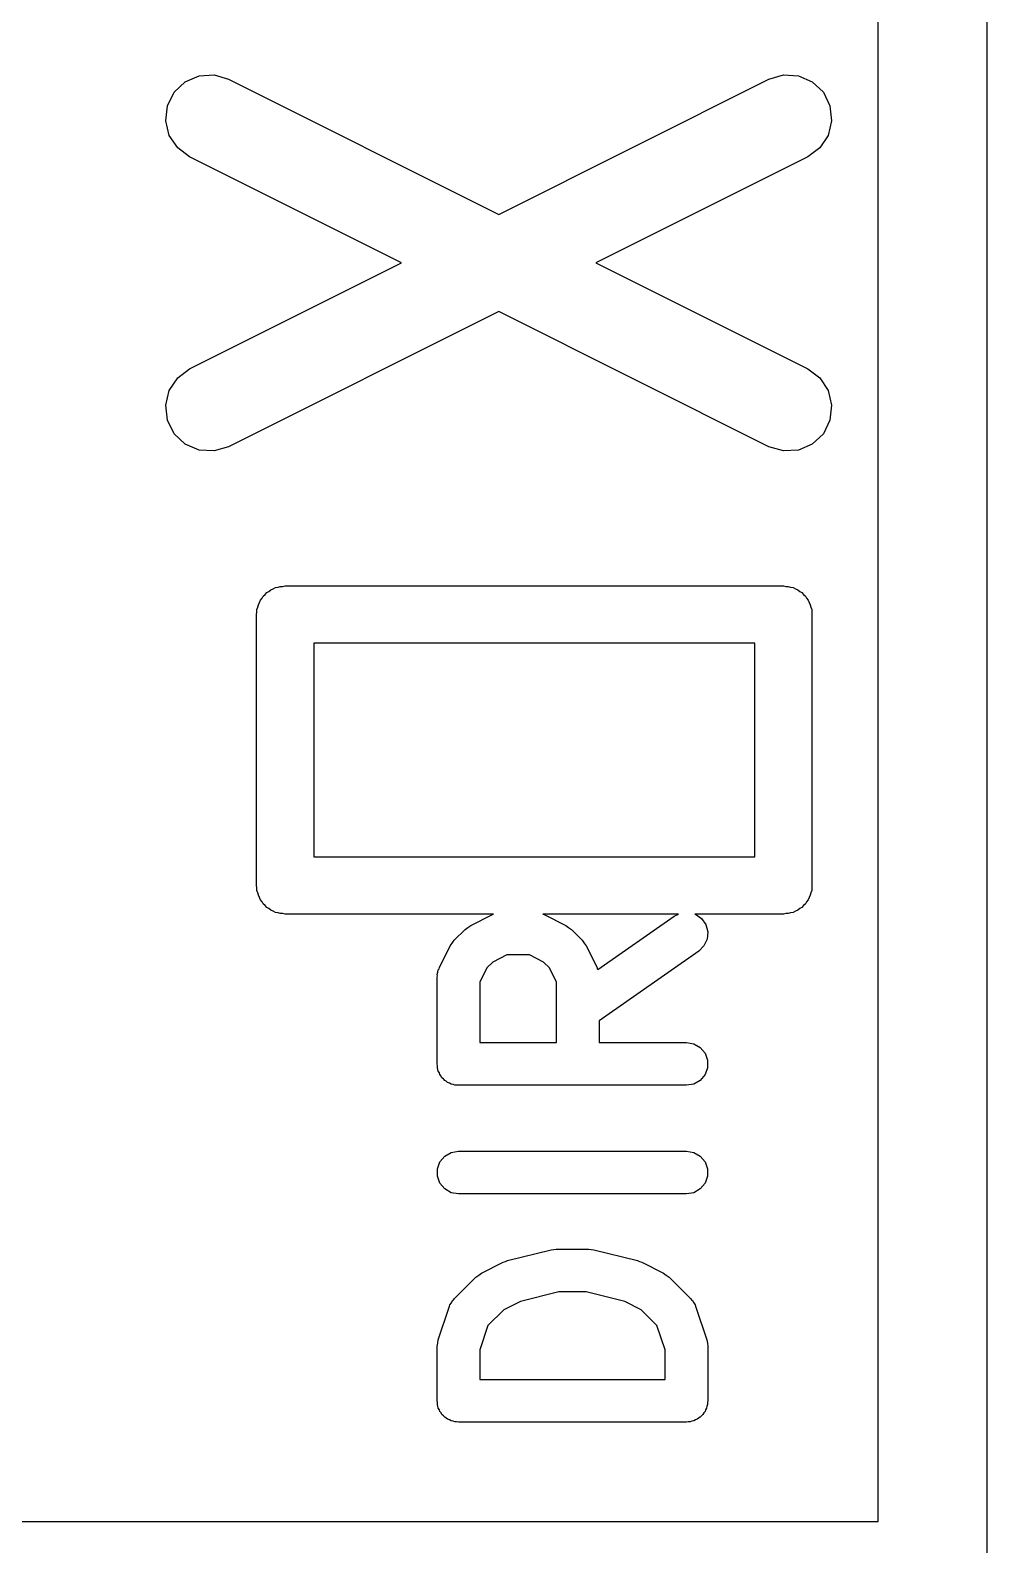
# Model space of a CAD drawing. Extents: x 10 to 287, y -200 to -10.
# Drawn here: x 104.15 to 107.5, y -89.65 to -84.34 of the extents above; entities that cross this region are included whole.
import ezdxf

# ---------------------------------------------------------------- set-up
doc = ezdxf.new("R2010")
doc.units = 0
doc.header["$MEASUREMENT"] = 0
doc.layers.add('BLACK', color=7, linetype='CONTINUOUS')

msp = doc.modelspace()

# ---------------------------------------------------------------- linework, layer by layer
at = {"layer": 'Black'}
for p, q in [((107.505, -77.089), (107.505, -92.329)), ((107.124, -89.5731), (107.124, -79.7179)), ((104.655, -84.5612), (104.693, -84.5248)), ((104.693, -84.5248), (104.742, -84.5038)), ((104.742, -84.5038), (104.795, -84.5006)), ((104.795, -84.5006), (104.845, -84.5157)), ((104.845, -84.5157), (105.793, -84.9896)), ((105.793, -84.9896), (106.741, -84.5157)), ((106.741, -84.5157), (106.792, -84.5006)), ((106.792, -84.5006), (106.845, -84.5038)), ((106.845, -84.5038), (106.893, -84.5248)), ((106.893, -84.5248), (106.932, -84.5612)), ((104.631, -84.6085), (104.655, -84.5612)), ((106.932, -84.5612), (106.955, -84.6085)), ((104.625, -84.6611), (104.631, -84.6085)), ((106.955, -84.6085), (106.961, -84.6611)), ((104.637, -84.7126), (104.625, -84.6611)), ((106.961, -84.6611), (106.949, -84.7126)), ((104.667, -84.7568), (104.637, -84.7126)), ((104.709, -84.7883), (104.667, -84.7568)), ((106.92, -84.7568), (106.877, -84.7883)), ((106.949, -84.7126), (106.92, -84.7568)), ((105.452, -85.16), (104.709, -84.7883)), ((106.877, -84.7883), (106.134, -85.16)), ((104.709, -85.5317), (105.452, -85.16)), ((106.134, -85.16), (106.877, -85.5317)), ((105.793, -85.3304), (104.845, -85.8043)), ((106.741, -85.8043), (105.793, -85.3304)), ((104.667, -85.5632), (104.709, -85.5317)), ((106.877, -85.5317), (106.92, -85.5632)), ((104.625, -85.6589), (104.637, -85.6074)), ((104.637, -85.6074), (104.667, -85.5632)), ((106.92, -85.5632), (106.949, -85.6074)), ((106.949, -85.6074), (106.961, -85.6589)), ((104.631, -85.7114), (104.625, -85.6589)), ((106.961, -85.6589), (106.955, -85.7114)), ((104.655, -85.7588), (104.631, -85.7114)), ((106.955, -85.7114), (106.932, -85.7588)), ((104.693, -85.7952), (104.655, -85.7588)), ((106.932, -85.7588), (106.893, -85.7952)), ((104.742, -85.8162), (104.693, -85.7952)), ((104.795, -85.8194), (104.742, -85.8162)), ((104.845, -85.8043), (104.795, -85.8194)), ((106.792, -85.8194), (106.741, -85.8043)), ((106.845, -85.8162), (106.792, -85.8194)), ((106.893, -85.7952), (106.845, -85.8162)), ((105.01, -86.2987), (105.019, -86.2972)), ((105.019, -86.2972), (105.027, -86.2942)), ((105.027, -86.2942), (105.036, -86.2942)), ((105.036, -86.2942), (105.044, -86.2927)), ((105.044, -86.2927), (106.792, -86.2927)), ((106.792, -86.2927), (106.8, -86.2942)), ((106.8, -86.2942), (106.809, -86.2942)), ((106.809, -86.2942), (106.817, -86.2972)), ((106.817, -86.2972), (106.826, -86.2987)), ((104.95, -86.3587), (104.954, -86.3511)), ((104.954, -86.3511), (104.957, -86.3429)), ((104.957, -86.3429), (104.963, -86.3361)), ((104.963, -86.3361), (104.967, -86.3285)), ((104.967, -86.3285), (104.974, -86.3229)), ((104.974, -86.3229), (104.98, -86.3162)), ((104.98, -86.3162), (104.987, -86.3118)), ((104.987, -86.3118), (104.994, -86.3061)), ((104.994, -86.3061), (105.002, -86.3031)), ((105.002, -86.3031), (105.01, -86.2987)), ((106.826, -86.2987), (106.834, -86.3031)), ((106.834, -86.3031), (106.842, -86.3061)), ((106.842, -86.3061), (106.849, -86.3118)), ((106.849, -86.3118), (106.856, -86.3162)), ((106.856, -86.3162), (106.862, -86.3229)), ((106.862, -86.3229), (106.869, -86.3285)), ((106.869, -86.3285), (106.873, -86.3361)), ((106.873, -86.3361), (106.879, -86.3429)), ((106.879, -86.3429), (106.882, -86.3511)), ((106.882, -86.3511), (106.886, -86.3587)), ((104.944, -86.393), (104.945, -86.3844)), ((104.944, -87.343), (104.944, -86.393)), ((104.945, -86.3756), (104.948, -86.3673)), ((104.945, -86.3844), (104.945, -86.3756)), ((104.948, -86.3673), (104.95, -86.3587)), ((106.886, -86.3587), (106.888, -86.3673)), ((106.888, -86.3673), (106.891, -86.3756)), ((106.891, -86.3756), (106.891, -86.3844)), ((106.891, -86.3844), (106.892, -86.393)), ((106.892, -86.393), (106.892, -87.343)), ((105.145, -86.4933), (105.145, -87.2426)), ((106.691, -86.4933), (105.145, -86.4933)), ((106.691, -87.2426), (106.691, -86.4933)), ((105.145, -87.2426), (106.691, -87.2426)), ((104.945, -87.3516), (104.944, -87.343)), ((104.945, -87.3604), (104.945, -87.3516)), ((106.892, -87.343), (106.891, -87.3516)), ((106.891, -87.3516), (106.891, -87.3604)), ((104.948, -87.3687), (104.945, -87.3604)), ((104.95, -87.3773), (104.948, -87.3687)), ((104.954, -87.3849), (104.95, -87.3773)), ((104.957, -87.3931), (104.954, -87.3849)), ((104.963, -87.3999), (104.957, -87.3931)), ((104.967, -87.4075), (104.963, -87.3999)), ((104.974, -87.4131), (104.967, -87.4075)), ((104.98, -87.4198), (104.974, -87.4131)), ((106.862, -87.4131), (106.856, -87.4198)), ((106.869, -87.4075), (106.862, -87.4131)), ((106.873, -87.3999), (106.869, -87.4075)), ((106.879, -87.3931), (106.873, -87.3999)), ((106.882, -87.3849), (106.879, -87.3931)), ((106.886, -87.3773), (106.882, -87.3849)), ((106.888, -87.3687), (106.886, -87.3773)), ((106.891, -87.3604), (106.888, -87.3687)), ((104.987, -87.4242), (104.98, -87.4198)), ((104.994, -87.4299), (104.987, -87.4242)), ((105.002, -87.4329), (104.994, -87.4299)), ((105.01, -87.4373), (105.002, -87.4329)), ((105.019, -87.4388), (105.01, -87.4373)), ((105.027, -87.4418), (105.019, -87.4388)), ((105.036, -87.4418), (105.027, -87.4418)), ((105.044, -87.4433), (105.036, -87.4418)), ((105.775, -87.4433), (105.044, -87.4433)), ((105.695, -87.4829), (105.771, -87.4448)), ((105.771, -87.4448), (105.775, -87.4435)), ((105.775, -87.4435), (105.775, -87.4433)), ((105.948, -87.4433), (105.948, -87.4436)), ((106.424, -87.4433), (105.948, -87.4433)), ((105.948, -87.4436), (105.952, -87.4448)), ((105.952, -87.4448), (106.028, -87.4829)), ((106.141, -87.638), (106.409, -87.4504)), ((106.409, -87.4504), (106.424, -87.4433)), ((106.792, -87.4433), (106.481, -87.4433)), ((106.481, -87.4433), (106.484, -87.4439)), ((106.484, -87.4439), (106.505, -87.4588)), ((106.505, -87.4588), (106.52, -87.4801)), ((106.8, -87.4418), (106.792, -87.4433)), ((106.809, -87.4418), (106.8, -87.4418)), ((106.817, -87.4388), (106.809, -87.4418)), ((106.826, -87.4373), (106.817, -87.4388)), ((106.834, -87.4329), (106.826, -87.4373)), ((106.842, -87.4299), (106.834, -87.4329)), ((106.849, -87.4242), (106.842, -87.4299)), ((106.856, -87.4198), (106.849, -87.4242)), ((105.637, -87.535), (105.675, -87.4969)), ((105.675, -87.4969), (105.685, -87.49)), ((105.685, -87.49), (105.695, -87.4829)), ((106.028, -87.4829), (106.038, -87.49)), ((106.038, -87.49), (106.048, -87.4969)), ((106.048, -87.4969), (106.086, -87.535)), ((106.52, -87.4801), (106.527, -87.5053)), ((106.527, -87.5053), (106.524, -87.5312)), ((105.585, -87.6307), (105.623, -87.5545)), ((105.623, -87.5545), (105.63, -87.5449)), ((105.63, -87.5449), (105.637, -87.535)), ((106.086, -87.535), (106.093, -87.5449)), ((106.093, -87.5449), (106.1, -87.5545)), ((106.1, -87.5545), (106.138, -87.6307)), ((106.513, -87.5548), (106.495, -87.5732)), ((106.524, -87.5312), (106.513, -87.5548)), ((105.772, -87.6115), (105.752, -87.6324)), ((105.822, -87.5867), (105.772, -87.6115)), ((105.901, -87.5867), (105.822, -87.5867)), ((105.95, -87.6115), (105.901, -87.5867)), ((105.971, -87.6324), (105.95, -87.6115)), ((106.495, -87.5732), (106.146, -87.8175)), ((105.577, -87.6556), (105.58, -87.6472)), ((105.578, -87.6599), (105.577, -87.6556)), ((105.577, -87.6642), (105.578, -87.6599)), ((105.577, -87.969), (105.577, -87.6642)), ((105.58, -87.6472), (105.581, -87.6386)), ((105.581, -87.6386), (105.584, -87.6348)), ((105.584, -87.6348), (105.585, -87.6307)), ((105.752, -87.6324), (105.727, -87.6819)), ((105.996, -87.6819), (105.971, -87.6324)), ((106.138, -87.6307), (106.139, -87.6348)), ((106.139, -87.6348), (106.141, -87.638)), ((105.727, -87.6819), (105.727, -87.8941)), ((105.996, -87.8941), (105.996, -87.6819)), ((106.146, -87.8175), (106.146, -87.8941)), ((105.727, -87.8941), (105.996, -87.8941)), ((106.146, -87.8941), (106.452, -87.8941)), ((106.452, -87.8941), (106.478, -87.8986)), ((106.478, -87.8986), (106.5, -87.9116)), ((106.5, -87.9116), (106.517, -87.9315)), ((106.517, -87.9315), (106.526, -87.956)), ((105.578, -87.9755), (105.577, -87.969)), ((105.578, -87.982), (105.578, -87.9755)), ((105.58, -87.9882), (105.578, -87.982)), ((105.581, -87.9946), (105.58, -87.9882)), ((105.585, -88.0003), (105.581, -87.9946)), ((106.526, -87.982), (106.517, -88.0065)), ((106.526, -87.956), (106.526, -87.982)), ((105.587, -88.0065), (105.585, -88.0003)), ((105.591, -88.0115), (105.587, -88.0065)), ((105.594, -88.0172), (105.591, -88.0115)), ((105.599, -88.0214), (105.594, -88.0172)), ((105.604, -88.0264), (105.599, -88.0214)), ((105.609, -88.0297), (105.604, -88.0264)), ((105.614, -88.0339), (105.609, -88.0297)), ((105.621, -88.0361), (105.614, -88.0339)), ((105.626, -88.0394), (105.621, -88.0361)), ((105.633, -88.0405), (105.626, -88.0394)), ((105.639, -88.0428), (105.633, -88.0405)), ((105.645, -88.0428), (105.639, -88.0428)), ((105.652, -88.0439), (105.645, -88.0428)), ((106.452, -88.0439), (105.652, -88.0439)), ((106.478, -88.0394), (106.452, -88.0439)), ((106.5, -88.0264), (106.478, -88.0394)), ((106.517, -88.0065), (106.5, -88.0264)), ((105.578, -88.337), (105.587, -88.3125)), ((105.587, -88.3125), (105.604, -88.2926)), ((105.604, -88.2926), (105.626, -88.2796)), ((105.626, -88.2796), (105.652, -88.2751)), ((105.652, -88.2751), (106.452, -88.2751)), ((106.452, -88.2751), (106.478, -88.2796)), ((106.478, -88.2796), (106.5, -88.2926)), ((106.5, -88.2926), (106.517, -88.3125)), ((106.517, -88.3125), (106.526, -88.337)), ((105.578, -88.363), (105.578, -88.337)), ((105.587, -88.3875), (105.578, -88.363)), ((106.526, -88.363), (106.517, -88.3875)), ((106.526, -88.337), (106.526, -88.363)), ((105.604, -88.4074), (105.587, -88.3875)), ((105.626, -88.4204), (105.604, -88.4074)), ((105.652, -88.4249), (105.626, -88.4204)), ((106.478, -88.4204), (106.452, -88.4249)), ((106.5, -88.4074), (106.478, -88.4204)), ((106.517, -88.3875), (106.5, -88.4074)), ((106.452, -88.4249), (105.652, -88.4249)), ((105.824, -88.6583), (105.977, -88.6202)), ((105.977, -88.6202), (105.986, -88.6196)), ((105.986, -88.6196), (105.995, -88.618)), ((105.995, -88.618), (106.109, -88.618)), ((106.109, -88.618), (106.118, -88.6196)), ((106.118, -88.6196), (106.127, -88.6202)), ((106.127, -88.6202), (106.28, -88.6583)), ((105.733, -88.7021), (105.809, -88.664)), ((105.809, -88.664), (105.817, -88.6616)), ((105.817, -88.6616), (105.824, -88.6583)), ((106.28, -88.6583), (106.287, -88.6616)), ((106.287, -88.6616), (106.295, -88.664)), ((106.295, -88.664), (106.371, -88.7021)), ((105.637, -88.7923), (105.713, -88.7161)), ((105.713, -88.7161), (105.723, -88.7092)), ((105.723, -88.7092), (105.733, -88.7021)), ((106.371, -88.7021), (106.381, -88.7092)), ((106.381, -88.7092), (106.391, -88.7161)), ((106.391, -88.7161), (106.467, -88.7923)), ((105.634, -88.7959), (105.637, -88.7923)), ((106.004, -88.7678), (105.869, -88.8017)), ((106.1, -88.7678), (106.004, -88.7678)), ((106.235, -88.8017), (106.1, -88.7678)), ((106.467, -88.7923), (106.469, -88.7959)), ((105.581, -88.9359), (105.619, -88.8216)), ((105.619, -88.8216), (105.621, -88.8178)), ((105.621, -88.8178), (105.622, -88.8136)), ((105.622, -88.8136), (105.627, -88.8064)), ((105.627, -88.8064), (105.631, -88.7987)), ((105.631, -88.7987), (105.634, -88.7959)), ((105.811, -88.8307), (105.755, -88.8858)), ((105.869, -88.8017), (105.811, -88.8307)), ((106.293, -88.8307), (106.235, -88.8017)), ((106.348, -88.8858), (106.293, -88.8307)), ((106.469, -88.7959), (106.473, -88.7987)), ((106.473, -88.7987), (106.477, -88.8064)), ((106.477, -88.8064), (106.482, -88.8136)), ((106.482, -88.8136), (106.483, -88.8178)), ((106.483, -88.8178), (106.485, -88.8216)), ((106.485, -88.8216), (106.523, -88.9359)), ((105.755, -88.8858), (105.727, -88.9718)), ((106.377, -88.9718), (106.348, -88.8858)), ((105.577, -88.9596), (105.579, -88.9478)), ((105.579, -88.9478), (105.581, -88.9359)), ((106.523, -88.9359), (106.525, -88.9478)), ((106.525, -88.9478), (106.527, -88.9596)), ((105.577, -89.1501), (105.577, -88.9596)), ((105.727, -88.9718), (105.727, -89.0752)), ((106.377, -89.0752), (106.377, -88.9718)), ((106.527, -88.9596), (106.527, -89.1501)), ((105.727, -89.0752), (106.377, -89.0752)), ((105.578, -89.1566), (105.577, -89.1501)), ((105.578, -89.1631), (105.578, -89.1566)), ((105.58, -89.1693), (105.578, -89.1631)), ((106.526, -89.1631), (106.523, -89.1693)), ((106.527, -89.1501), (106.526, -89.1566)), ((106.526, -89.1566), (106.526, -89.1631)), ((105.581, -89.1757), (105.58, -89.1693)), ((105.585, -89.1814), (105.581, -89.1757)), ((105.587, -89.1876), (105.585, -89.1814)), ((105.591, -89.1926), (105.587, -89.1876)), ((105.594, -89.1983), (105.591, -89.1926)), ((105.599, -89.2025), (105.594, -89.1983)), ((105.604, -89.2075), (105.599, -89.2025)), ((105.609, -89.2108), (105.604, -89.2075)), ((105.614, -89.215), (105.609, -89.2108)), ((105.621, -89.2172), (105.614, -89.215)), ((105.626, -89.2205), (105.621, -89.2172)), ((106.483, -89.2172), (106.478, -89.2205)), ((106.489, -89.215), (106.483, -89.2172)), ((106.494, -89.2108), (106.489, -89.215)), ((106.5, -89.2075), (106.494, -89.2108)), ((106.504, -89.2025), (106.5, -89.2075)), ((106.509, -89.1983), (106.504, -89.2025)), ((106.513, -89.1926), (106.509, -89.1983)), ((106.517, -89.1876), (106.513, -89.1926)), ((106.519, -89.1814), (106.517, -89.1876)), ((106.522, -89.1757), (106.519, -89.1814)), ((106.523, -89.1693), (106.522, -89.1757)), ((105.633, -89.2216), (105.626, -89.2205)), ((105.639, -89.2239), (105.633, -89.2216)), ((105.645, -89.2239), (105.639, -89.2239)), ((105.652, -89.225), (105.645, -89.2239)), ((106.452, -89.225), (105.652, -89.225)), ((106.458, -89.2239), (106.452, -89.225)), ((106.465, -89.2239), (106.458, -89.2239)), ((106.471, -89.2216), (106.465, -89.2239)), ((106.478, -89.2205), (106.471, -89.2216)), ((87.1855, -89.5731), (107.124, -89.5731))]:
    msp.add_line(p, q, dxfattribs=at)

doc.saveas('drawing.dxf')
